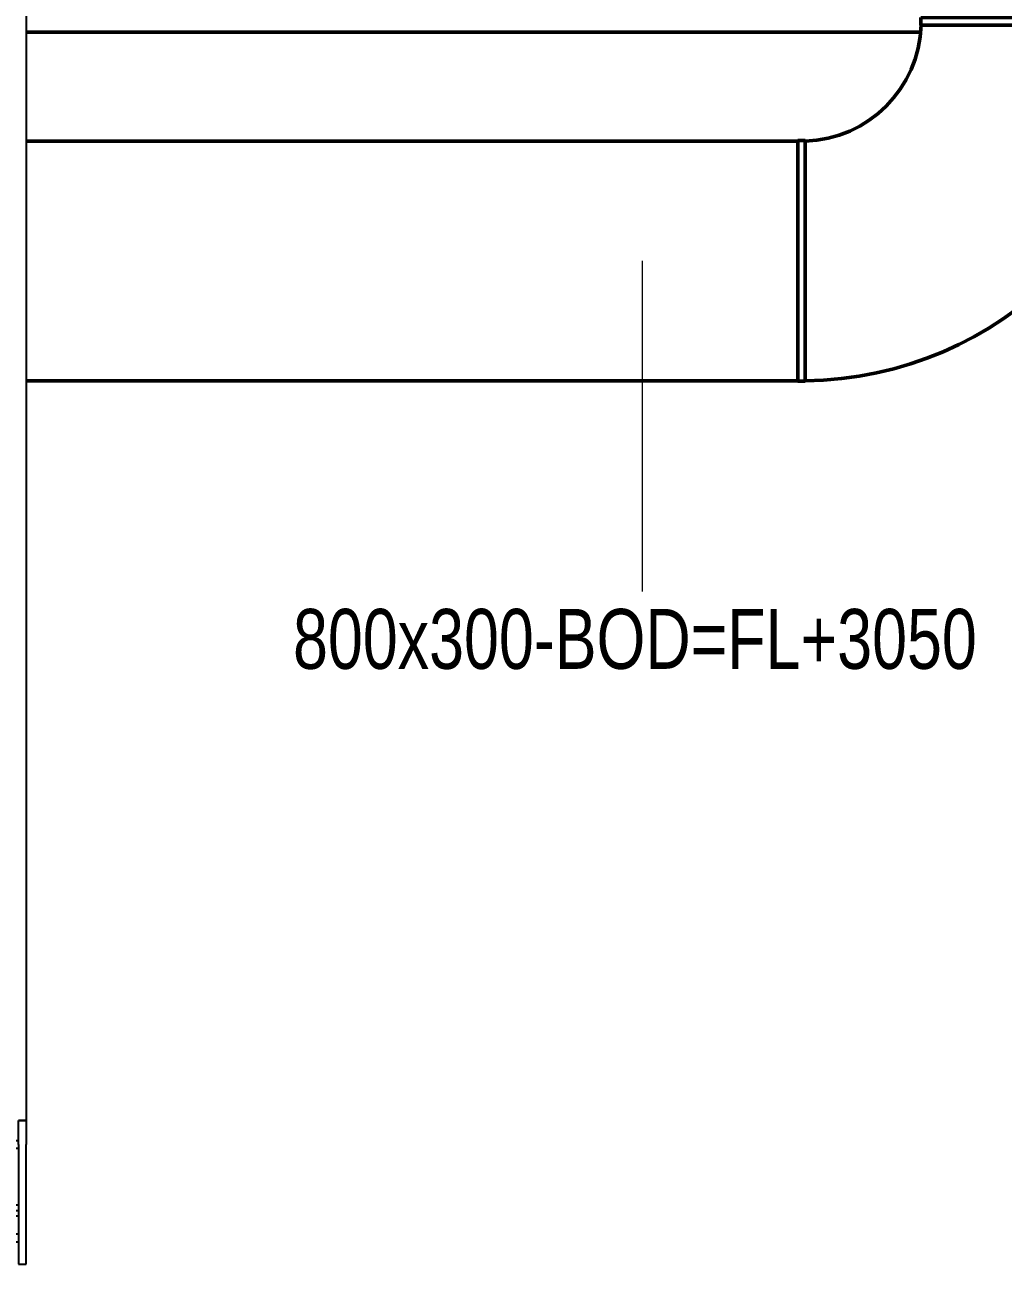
# Model space of a CAD drawing. Header units: millimetres. Extents: x -108050 to 96605, y 58136 to 140997.
# Drawn here: x 65051 to 68318, y 90641 to 94780 of the extents above; entities that cross this region are included whole.
import ezdxf

# ---------------------------------------------------------------- set-up
doc = ezdxf.new("R2010")
doc.units = ezdxf.units.MM
for name, color, linetype, lineweight in [('E-CABL-TRAY', 211, 'Continuous', 25), ('M-HVAC-DUCT', 70, 'Continuous', 50), ('M-HVAC-DUCT-IDEN', 70, 'Continuous', 9), ('P-PIPE', 3, 'Continuous', 50)]:
    doc.layers.add(name, color=color, linetype=linetype, lineweight=lineweight)
doc.styles.add('Arial_1', font='arial.ttf', dxfattribs={"width": 0.75, "height": 200})

# ---------------------------------------------------------------- blocks, each defined once
blk = doc.blocks.new('01_REC Elbow_C Flanged_ - 1 W-2037984-HẦM')
at = {"layer": 'M-HVAC-DUCT'}
for p, q in [((-812.5, -402), (-812.5, 402)), ((-812.5, 402), (-787.5, 402)), ((-787.5, 402), (-787.5, -402)), ((-787.5, -402), (-812.5, -402)), ((-402, -787.5), (402, -787.5)), ((-402, -787.5), (-402, -812.5)), ((402, -812.5), (-402, -812.5)), ((402, -812.5), (402, -787.5))]:
    blk.add_line(p, q, dxfattribs=at)
for radius, start, end in [(1200, 0.5978, 89.4022), (400, 1.7996, 88.2004)]:
    blk.add_arc((-800, -800), radius, start, end, dxfattribs=at)
blk = doc.blocks.new('E_Ladder Vertical Outside Bend - Standard-V242-HẦM')
at = {"layer": 'E-CABL-TRAY'}
for p, q in [((53870.1, 92817.7), (53870.1, 92897.7)), ((53870.1, 92897.7), (53895.5, 92897.7)), ((53895.5, 92897.7), (53895.5, 92817.7)), ((54144.7, 92817.7), (54144.7, 92897.7)), ((54144.7, 92897.7), (54170.1, 92897.7)), ((54170.1, 92897.7), (54170.1, 92817.7)), ((53895.5, 92830.4), (54144.7, 92830.4)), ((53870.1, 92817.7), (53870.1, 92417.7)), ((53895.5, 92417.7), (53895.5, 92817.7)), ((53895.5, 92805), (54144.7, 92805)), ((54144.7, 92817.7), (54144.7, 92417.7)), ((54170.1, 92417.7), (54170.1, 92817.7)), ((54144.7, 92614.6), (53895.5, 92614.6)), ((53895.5, 92596.6), (54144.7, 92596.6)), ((53895.5, 92578.7), (54144.7, 92578.7)), ((54144.7, 92517.7), (53895.5, 92517.7)), ((53895.5, 92492.3), (54144.7, 92492.3)), ((53870.1, 92417.7), (53895.5, 92417.7)), ((54144.7, 92417.7), (54170.1, 92417.7))]:
    blk.add_line(p, q, dxfattribs=at)

msp = doc.modelspace()

# ---------------------------------------------------------------- linework, layer by layer
at = {"layer": 'E-CABL-TRAY'}
for p, q in [((65055.9, 97260.8), (65055.9, 91121.2)), ((65055.9, 91121.2), (65030.5, 91121.2))]:
    msp.add_line(p, q, dxfattribs=at)
at = {"layer": 'M-HVAC-DUCT'}
for p, q in [((65055.9, 94391.1), (67632.3, 94391.1)), ((65055.9, 93591.1), (67632.3, 93591.1))]:
    msp.add_line(p, q, dxfattribs=at)
at = {"layer": 'M-HVAC-DUCT-IDEN'}
msp.add_line((67113, 93991.1), (67113, 92887), dxfattribs=at)
at = {"layer": 'P-PIPE'}
msp.add_line((65055.9, 94755.4), (68041.6, 94755.4), dxfattribs=at)

# ---------------------------------------------------------------- block references
at = {"layer": 'E-CABL-TRAY'}
msp.add_blockref('E_Ladder Vertical Outside Bend - Standard-V242-HẦM', (10885.8, -1776.5), dxfattribs=at)
at = {"layer": 'M-HVAC-DUCT', "rotation": 269.9999999999996}
msp.add_blockref('01_REC Elbow_C Flanged_ - 1 W-2037984-HẦM', (68444.8, 93991.1), dxfattribs=at)

# ---------------------------------------------------------------- texts
at = {"layer": 'M-HVAC-DUCT-IDEN', "insert": (65947.1, 92829.1), "char_height": 200, "width": 2819.936, "attachment_point": 1, "style": 'Arial_1'}
msp.add_mtext('800x300-BOD=FL+3050', dxfattribs=at)

doc.saveas('drawing.dxf')
